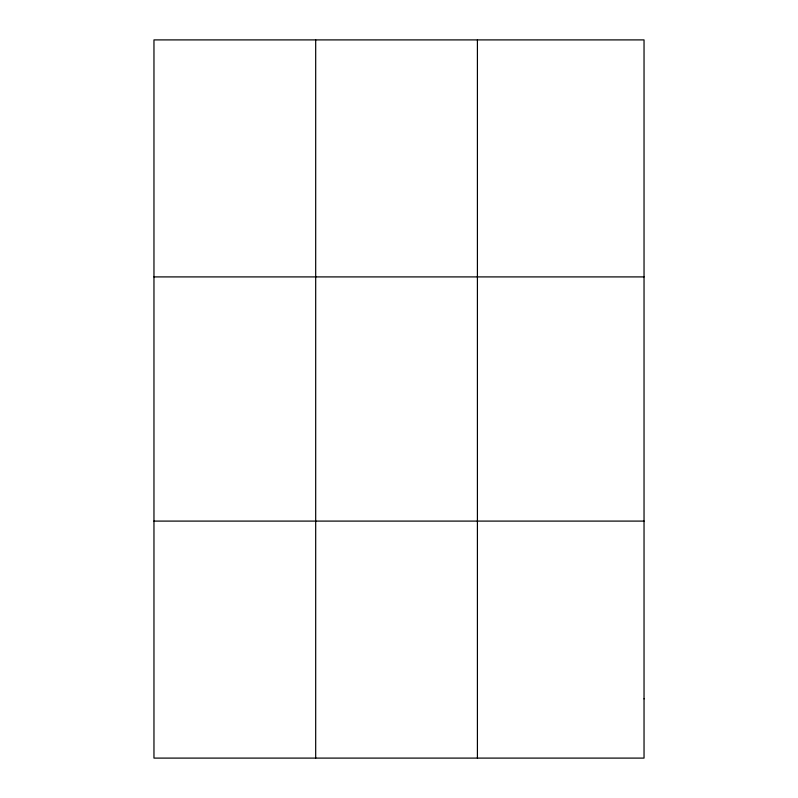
<?xml version="1.0" encoding="UTF-8"?>
<svg xmlns="http://www.w3.org/2000/svg" width="798" height="798" viewBox="0 0 798 798"><rect width="100%" height="100%" fill="white"/><g stroke="black" fill="none" stroke-linecap="round" stroke-linejoin="round"><path stroke-width="1.2" d="M315.689 758.1L315.689 39.9M477.413 758.1L477.413 39.9M153.964 276.906L644.036 276.906M153.964 521.094L644.036 521.094M644.036 698.849L644.036 758.1L153.964 758.1L153.964 39.9L644.036 39.9L644.036 698.849"/></g></svg>
